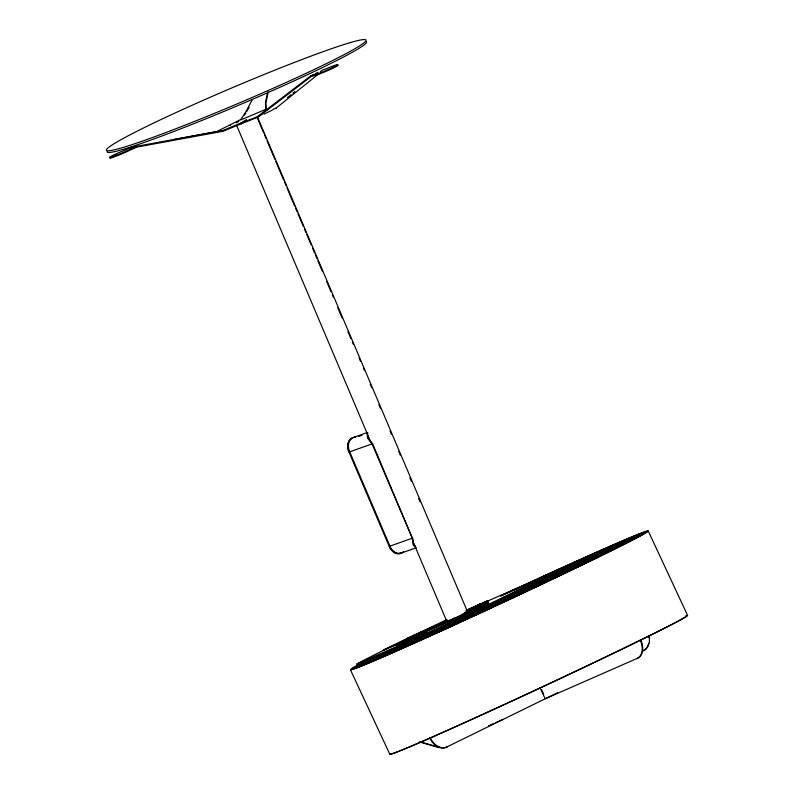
<?xml version="1.0" encoding="UTF-8"?>
<svg xmlns="http://www.w3.org/2000/svg" width="794" height="794" viewBox="0 0 794 794"><rect width="100%" height="100%" fill="white"/><g stroke="black" fill="none" stroke-linecap="round" stroke-linejoin="round"><path stroke-width="1.19" d="M265.762 109.582L267.965 109.711M267.608 92.312L265.494 102.644L265.97 110.138M268.213 91.995L265.821 103.309L265.97 110.068M252.413 99.419L245.495 112.46L240.87 119.428L216.018 131.923M367.94 432.919L367.165 434.487L367.562 438.099L372.078 443.945L412.334 538.193L372.604 443.687L368.734 438.963L367.93 435.956M265.682 109.393L240.919 119.854M246.914 111.22L249.108 107.408M244.502 115.12L245.822 113.125M469.542 609.256L471.894 608.144M416.006 635.597L415.202 636.113L419.143 634.168L418.14 634.793M468.946 609.355L468.668 609.861L469.453 609.594M470.514 608.929L468.668 609.861L472.053 608.204M470.306 608.968L471.229 608.68L470.366 609.087M416.205 635.537L413.495 636.887L416.145 635.418M471.229 608.68L470.594 608.641L472.311 607.807M475.953 606.388L477.522 605.614L472.638 608.135L478.971 605.137M287.388 97.642L291.001 94.675M292.926 93.136L294.842 91.598M470.544 608.522L474.752 606.864M410.379 637.116L408.87 638.029L411.62 636.798L406.607 639.16M423.331 631.786L427.569 629.602L426.954 629.841M425.912 630.585L428.204 629.553L426.527 630.406M429.514 629.027L429.018 629.285M433.415 627.339L433.911 627.052M439.112 624.709L437.673 625.513M315.387 75.41L317.044 74.14M319.109 73.524L275.816 108.351L273.344 109.145M320.389 71.589L322.106 70.289A1.558 1.211 56.2 0 1 322.354 70.16L328.269 67.877A13.101 0.774 -23 0 1 337.807 64.721A13.101 0.774 -23 0 1 326.85 70.14A13.101 0.774 -23 0 1 314.047 74.904L310.861 75.837A1.568 0.953 63.8 0 0 310.672 75.946L257.524 116.539L261.851 114.396M473.909 606.944L473.472 607.182L474.008 607.112M473.522 607.301L475.943 606.279M337.609 65.346A13.101 0.774 -23 0 1 329.252 69.941A13.101 0.774 -23 0 1 314.345 75.609L311.079 76.591L258.02 117.145L241.217 123.775L240.919 123.07L246.557 119.586M241.217 123.775L242.597 122.822M412.175 636.709L416.84 634.495M408.682 638.108L407.233 638.813M410.558 637.393L409.932 637.592M413.605 635.756L413.108 636.004M412.304 636.619L413.843 636.034M419.52 633.235L418.309 633.761L419.034 633.384M417.813 634.287L422.626 632.004M421.078 632.709L422.2 632.183L420.105 633.146M424.393 631.101L423.877 631.319L426.964 629.841M416.542 635.706L426.487 630.724L423.44 631.826M430.07 628.888L428.859 629.384L430.934 628.501M438.01 625.067L435.013 626.416L435.658 626.158M437.514 625.215L438.447 624.848M437.663 625.414L436.482 626.089L439.449 624.61M408.334 639.16L413.198 637.076L407.143 639.885L408.324 639.359M478.663 605.038L476.489 605.921L479.904 604.552M483.943 603.579L484.558 603.251M427.718 629.85L428.164 629.592L426.269 630.545M429.038 629.314L430.775 628.421M431.092 628.431L433.772 627.111L433.196 627.31M437.792 625.374L439.231 624.709M397.367 644.768L396.94 645.065L415.441 636.808M471.844 607.896L473.452 607.43M409.724 637.751L406.895 638.971M412.801 636.361L414.25 635.666M410.3 638.436L409.178 639.041M417.952 634.128L419.768 633.423M425.207 630.922L424.016 631.528L425.763 630.773M430.775 628.58L429.177 629.195M439.3 624.709L438.288 625.235M474.733 606.715L477.551 605.544M466.832 610.417L467.408 610.199M397.784 645.115L397.159 645.502L418.517 635.915M412.503 637.463L415.113 636.381M420.512 633.076L422.18 632.143M436.134 626.138L434.427 626.972L436.204 626.208M407.223 638.604L409.714 637.503M415.183 635.23L416.532 634.724L414.17 635.776L417.019 634.416L415.828 635.081M430.308 628.421L429.494 628.838L430.993 628.193M432.561 627.449L433.137 627.151L431.489 628.143M431.837 628.104L433.732 627.151M435.211 626.516L434.874 626.744M408.255 639.537L404.344 641.254M476.519 605.901L478.018 605.187M406.439 640.331L407.382 639.944L402.856 641.81M236.374 122.723L238.855 121.413M421.465 633.215L422.616 632.808M410.399 637.175L410.855 636.937L409.714 637.503M414.557 635.657L416.423 634.485L415.54 634.853M413.049 636.361L414.557 635.686M421.009 632.54L421.991 632.034M433.067 627.478L431.261 628.322M437.931 625.305L438.804 624.928M411.53 636.867L410.627 637.215M398.072 644.381L399.074 643.865M398.29 644.847L399.293 644.321M466.475 610.507L477.571 605.733L465.979 610.963M413.724 637.046L414.051 636.669M470.792 608.532L473.393 607.311M418.11 634.158L419.629 633.463M418.885 633.781L419.391 633.552L418.2 634.118M421.753 632.461L422.428 632.084M424.135 631.17L425.366 630.575M427.44 629.96L426.785 630.198L427.271 630.059M447.618 621.206L445.265 622.476L469.453 611.221L463.567 613.693M399.68 644.133L400.98 643.477M480.231 604.532L487.576 600.78L466.862 610.1M403.56 551.512A11.414 8.139 70.5 0 1 389.914 546.143L349.717 451.865L372.604 443.687M389.914 546.143L412.334 538.193M418.14 634.039L418.646 633.781M399.878 643.458L403.719 641.641M407.262 640.004L408.751 639.13M413.833 636.5L407.243 639.547L413.783 636.391M414.379 636.728L410.081 638.565M404.94 641.086L410.359 638.555L405.466 640.47M409.912 638.793L411.342 638.098L409.903 638.545M412.562 637.582C415.173 636.192 405.635 640.579 408.682 639.21M310.861 75.837L313.729 74.418M315.168 73.713L318.037 72.294M263.955 114.207L272.848 109.81M480.688 604.899L488.25 601.028L486.911 601.505M401.228 642.783L402.211 642.306M401.446 643.249L402.429 642.763M417.426 635.041L422.358 632.639L412.493 636.996M405.774 640.599L422.408 632.758L412.552 637.106M416.989 635.815L401.099 643.745L403.352 642.822M469.284 610.159L479.179 605.346M473.839 608.532L483.834 603.639M441.335 628.034L561.189 574.925M499.178 600.552L487.298 606.368L584.652 563.641M504.885 597.753L514.79 592.9M520.507 590.101L624.729 543.86M540.009 687.673L545.19 698.799L637.701 658.176A15.404 10.421 63.9 0 0 640.738 640.024L640.232 640.282A15.404 10.421 63.9 0 1 637.185 658.424M557.696 692.676L447.042 746.866A15.404 11.334 66.3 0 1 429.852 738.162L430.834 737.686L430.328 737.954A15.404 11.334 66.3 0 0 447.528 746.658M407.997 638.505L407.312 638.862L408.989 638.128M429.663 629.007L430.259 628.669M410.329 639.081L409.506 639.478M402.151 642.009L403.412 641.483M411.312 637.532L411.967 637.384M421.406 632.649L421.862 632.391L421.286 632.54M482.603 603.152L479.576 604.651L480.896 604.135M402.211 642.128L404.027 641.264M403.898 641.413L402.955 641.701L404.474 640.996M411.371 637.642L412.195 637.116M402.747 642.048L404.077 641.383M473.442 607.628L466.028 611.082M481.402 603.797L481.809 603.45L479.04 604.681M414.031 636.818L414.002 637.403M418.339 634.773L417.465 635.19M475.199 607.42L476.063 607.003M419.024 633.384L420.354 632.848C418.716 634.029 421.862 632.431 420.195 633.046M413.555 636.063L414.071 635.756M415.689 635.15L415.51 635.15M480.995 603.758L480.172 604.135M421.257 632.699L421.793 632.361M403.302 641.77L403.898 641.492M432.095 627.955L433.067 627.439M438.417 625.166L437.504 625.593L438.635 624.997M403.521 642.237L404.106 641.949M449.91 620.074L450.823 619.628M413.396 636.123L414.279 635.528M424.78 631.121L424.244 631.379L425.028 630.952M430.298 628.431L432.303 627.578M432.472 627.796L432.978 627.478L432.353 627.756M480.906 605.365L488.469 601.495L487.129 601.971M419.828 635.289L427.39 631.419L425.008 632.332M419.639 633.304L418.468 633.969M419.133 633.592L418.637 633.91M481.948 603.47L478.107 605.256M482.008 603.589L480.023 604.442M402.806 641.691L403.868 641.264M405.367 641.354L406.032 641.036M480.916 603.857L481.482 603.668M472.569 608.045L473.184 607.757M403.273 641.492L404.156 641.155L403.56 641.433M430.269 628.709L431.38 628.203M403.332 641.612L404.206 641.274M436.72 625.801L435.32 626.615M479.377 605.524L477.988 606.189M479.596 605.991L478.196 606.656M467.388 610.229L469.611 609.157M414.061 635.537L415.292 635.051M467.577 610.318L469.016 609.633M415.381 635.19L415.56 635.23M452.908 618.635L454.059 618.089M406.717 640.708L407.421 640.371M416.91 636.113L427.182 630.952L425.157 631.706M425.306 630.883L426.209 630.555M430.874 628.441L431.777 628.114M408.9 639.676L408.156 640.024L409.347 639.547M427.023 630.019L425.713 630.803M403.471 641.373L406.111 640.292M476.509 606.884L470.326 609.772M414.925 636.391L415.59 636.083M476.728 607.35L470.534 610.239M480.33 604.274L480.956 603.916M403.858 641.354L406.707 640.024M409.436 638.852L410.2 638.485M419.957 633.314L420.492 633.036L419.718 633.433M425.286 630.992L426.328 630.406M218.3 131.516L216.157 132.489M480.4 604.174L479.318 604.522M472.837 607.837L473.621 607.47M436.849 625.523L437.524 625.215M411.977 638.227L412.761 637.86M479.973 604.323L476.43 605.802M474.405 607.112L475.179 606.745M470.941 608.909L471.606 608.462M476.827 606.08L475.685 606.477M437.296 625.593L435.598 626.476L436.184 626.208M413.327 637.036L414.101 636.669M479.348 604.81L478.187 605.365L480.023 604.522M472.291 608.313L470.981 608.77M408.712 637.969L407.55 638.495M475.398 607.212L476.162 606.854M409.684 637.701L410.329 637.393M404.781 640.758L406.468 640.063M418.557 634.426L419.103 634.188M414.875 636.322L415.629 635.964M408.424 640.55L423.45 633.205L422.001 633.781M476.926 606.507L477.67 606.169M468.817 610.467L469.562 610.12M419.51 633.235L421.118 632.401M436.392 625.821L435.638 626.168M469.036 610.933L469.78 610.586M404.851 640.897L406.518 640.182M477.134 605.941L477.889 605.594M478.395 605.832L479.11 605.504M469.135 610.229L468.391 610.566M418.904 633.811L419.411 633.582M437.822 625.295L438.348 625.096M416.374 635.627L416.82 635.468M408.056 640.153L403.57 642.167M408.275 640.619L403.789 642.634M468.023 609.772L468.996 609.474M466.664 610.864L467.338 610.566M466.683 611.44L467.378 611.122M466.902 611.906L467.597 611.588M461.393 614.675L462.515 614.159M406.052 640.172L407.779 639.478M477.154 605.514L479.665 604.512M476.668 605.713L478.802 605.058M478.484 605.326L479.06 605.068M478.107 606.06L479.278 605.534M415.719 634.992L416.403 634.753M419.232 633.662L397.189 644.361L400.712 642.971M430.616 628.649L430.05 628.898M416.8 635.528L417.386 635.26M418.726 635.121L419.391 634.813M417.019 635.994L418.17 635.468M471.626 608.621L471.031 608.889M480.469 604.889L481.114 604.601M418.736 633.999L423.798 631.756M419.818 634.059L421.019 633.523M406.151 640.232L407.163 639.746M418.517 634.753L419.053 634.515M420.651 634.247L421.237 633.979M418.726 635.22L419.788 634.743M482.315 604.055L482.881 603.807M405.446 640.629L406.002 640.53M475.636 606.368L478.871 604.869M480.152 604.571L480.668 604.343M406.151 640.43L407.213 639.904L406.379 640.212M406.796 640.083L407.838 639.597M421.803 633.731L422.835 633.275M483.189 603.103L484.171 602.676M476.539 605.842L478.018 605.236M474.872 606.844L476.122 606.259M483.913 603.351L484.836 602.944M409.128 638.793L409.942 638.436M420.076 634.059L421.406 633.473M405.942 640.411L407.659 639.766M407.322 639.855L408.93 639.11M420.284 634.525L421.614 633.94M550.232 573.179L639.428 534.025M474.296 606.755L475.636 606.239L472.539 607.728M540.952 577.417L641.919 533.111M466.644 610.278L482.663 603.271M484.697 602.358L511.763 590.478A82.149 1.717 -25 0 1 508.388 594.736A82.149 1.717 -25 0 1 403.144 643.696L356.903 663.992L357.34 664.915L403.58 644.629A82.149 1.717 -25 0 0 491.198 604.194A82.149 1.717 -25 0 0 531.216 583.511M512.934 590.339L645.502 532.159M509.321 592.106L645.304 532.427M530.65 583.352L643.269 533.935M531.186 583.312L642.068 534.65M447.786 620.293L413.009 635.557A163.524 3.424 -25 0 0 383.303 650.107L457.284 617.613L488.022 602.854L464.619 612.899M447.052 620.888L413.485 635.617A163.385 3.424 -25 0 1 446.923 619.578M468.311 611.559L488.36 602.983L462.962 615.31L421.485 633.642M530.63 584.156L636.877 537.528M530.402 584.453L634.863 538.61M526.472 586.786L609.058 550.54M502.949 597.753L517.827 591.222M396.871 644.44L383.442 650.336A163.385 3.424 -25 0 0 356.903 663.992M518.522 591.073L599.222 555.651M531.017 585.783L612.144 550.173M518.254 591.838L520.517 590.845M502.91 598.726L601.088 555.631M515.534 593.366L597.822 557.448M580.404 565.705L471.686 614.02L566.003 572.623M439.36 629.007L544.912 582.677M362.024 663.139L539.463 585.267M356.834 666.027L520.894 594.021M355.633 666.742L514.621 596.959M353.598 668.24L492.895 607.102M375.602 658.772L485.382 610.596M357.191 667.456L458.078 623.181M374.619 660.003L447.816 627.875M639.756 640.49L640.738 640.024M488.538 725.795L493.61 723.592M495.843 722.619L503.049 719.424M476.599 605.961L474.385 606.814M481.621 603.926L482.464 603.559M411.481 637.761L413.595 636.986M411.53 637.87L412.969 637.254M423.539 632.401L424.393 632.034M423.758 632.868L424.611 632.5M482.276 604.204L483.06 603.857M407.818 639.309L407.292 639.666L407.868 639.428M485.055 602.289L486.236 601.783M485.69 602.577L486.454 602.249M402.35 642.693L401.407 643.09M422.13 633.165L422.726 632.917M413.545 636.867L414.26 636.728M484.003 603.46L484.538 603.251M410.806 638.158L411.292 637.979L410.518 638.525M354.253 437.206L367.146 432.571M358.709 436.462L361.905 435.311M416.314 547.781L399.948 553.507M408.384 639.468L407.878 639.726M215.928 131.744L131.913 147.198A1.568 1.548 88.7 0 0 131.576 147.297L124.946 150.086A13.101 0.774 -23 0 0 110.604 156.597A13.101 0.774 -23 0 0 114.902 155.842A13.101 0.774 -23 0 0 130.524 149.113L136.082 146.513A1.558 1.449 65.1 0 1 136.399 146.414M136.528 147.168L130.821 149.818A13.101 0.774 -23 0 1 116.123 156.2A13.101 0.774 -23 0 1 110.177 157.748M174.005 139.496L222.916 130.524L227.6 128.559A66.299 3.94 -23 0 1 240.939 123.06L257.643 116.698M134.226 147.555L223.064 131.278A1.548 1.519 81.2 0 0 223.392 131.179L227.908 129.273A66.299 3.95 -23 0 1 241.257 123.755M218.419 131.288L220.752 130.881M132.707 147.098L133.829 146.9M420.959 742.003L439.39 747.362M419.292 741.924L438.884 747.611M415.59 546.312L413.793 544.525L412.682 538.014M415.282 547.225L413.158 544.922L412.304 538.203M648.202 530.928L687.574 615.36A164.289 3.444 -25 0 1 533.32 691.127A164.289 3.444 -25 0 1 390.44 753.575M541.558 689.649L543.632 694.095M350.462 669.848L389.824 754.28M230.548 125.462L230.399 125.105M348.606 442.06A10.898 7.771 70.5 0 0 348.993 452.074L389.229 546.381A10.898 7.771 70.5 0 0 399.938 553.081M257.296 116.619L467.745 612.293M257.425 118.098L263.717 132.945M264.68 135.228L266.139 138.662M267.102 140.945L274.843 159.217M275.816 161.5L283.557 179.772M284.53 182.064L285.979 185.488M286.952 187.771L294.693 206.043M295.656 208.326L297.115 211.75M298.078 214.043L303.407 226.598M304.37 228.89L305.819 232.314M306.792 234.597L311.149 244.88M312.598 248.304L314.533 252.869M315.506 255.152L316.955 258.586M317.928 260.869L322.275 271.141M326.632 281.423L330.989 291.706M332.448 295.13L333.411 297.413M337.768 307.695L342.125 317.967M347.931 331.674L350.839 338.532M352.288 341.956L353.261 344.239M359.067 357.945L360.516 361.369M363.424 368.227L364.386 370.51M370.193 384.217L371.652 387.641M378.907 404.771L380.356 408.195M390.043 431.043L391.492 434.467M398.757 451.597L400.206 455.022M409.883 477.869L411.332 481.293M418.597 498.424L420.046 501.848M236.681 125.531L370.639 441.633M412.711 540.913L447.042 621.94M349.678 451.875A11.414 8.139 70.5 0 1 354.759 437.147M113.344 156.031A13.101 0.774 -23 0 1 115.855 154.83M648.45 635.597A15.404 11.334 66.3 0 1 648.827 637.622M648.648 643.378A15.404 11.334 66.3 0 1 642.902 650.901M648.926 635.379A15.404 11.334 66.3 0 1 643.378 650.693M349.191 440.938A10.898 7.771 70.5 0 1 351.702 438.586M349.003 452.123A11.414 8.139 70.5 0 1 355.275 437.425M402.002 552.574A11.414 8.139 70.5 0 1 389.229 546.381M366.153 41.477A140.925 8.377 -23 0 1 242.865 103.448A140.925 8.377 -23 0 1 107.121 151.624M357.34 664.915A163.385 3.424 -25 0 1 364.962 660.856M500.766 595.927A164.289 3.444 -25 0 1 646.703 532.248A164.289 3.444 -25 0 1 458.545 623.042A164.289 3.444 -25 0 1 362.848 662.484M500.766 595.947A163.524 3.424 -25 0 1 646.237 532.417A163.524 3.424 -25 0 1 461.939 621.474A163.524 3.424 -25 0 1 361.568 663.198M362.749 662.583A163.524 3.424 -25 0 1 367.423 660.142M685.758 615.816A163.524 3.424 -25 0 1 572.444 672.776A163.524 3.424 -25 0 1 398.707 751.313M397.486 751.789A163.524 3.424 -25 0 1 390.529 753.953M275.846 108.331L275.687 108.431A1.548 1.012 63.2 0 0 275.846 108.331M171.087 130.573A140.925 8.377 -23 0 0 366.024 40.454A140.925 8.377 -23 0 0 171.554 114.614A140.925 8.377 -23 0 0 171.087 130.573"/></g></svg>
